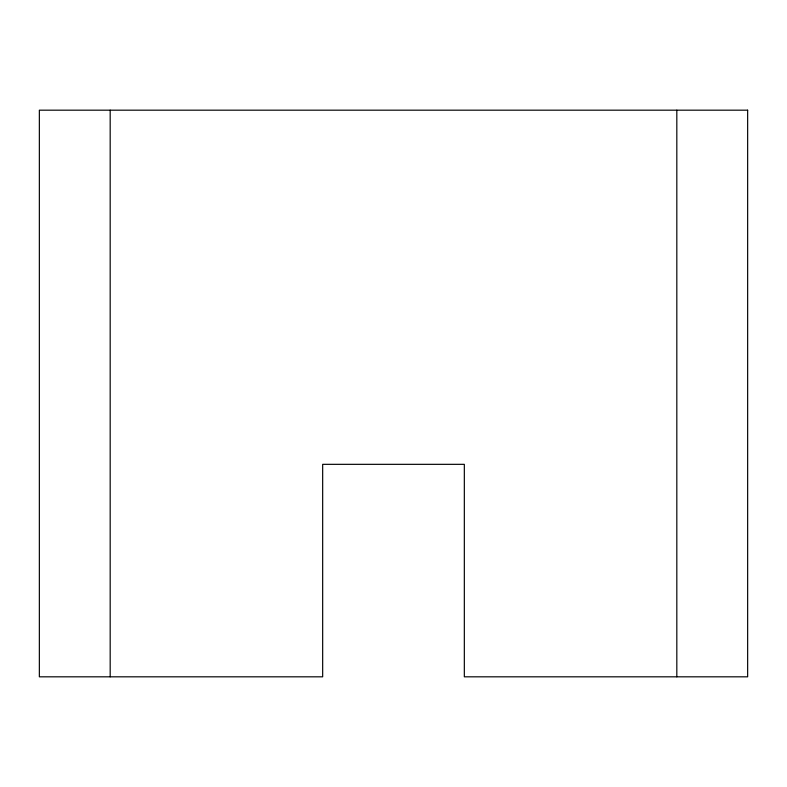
<?xml version="1.0" encoding="UTF-8"?>
<svg xmlns="http://www.w3.org/2000/svg" width="787" height="787" viewBox="0 0 787 787"><rect width="100%" height="100%" fill="white"/><g stroke="black" fill="none" stroke-linecap="round" stroke-linejoin="round"><path stroke-width="1.18" d="M676.82 110.18L676.82 676.82M110.18 110.18L110.18 676.82M747.65 110.18L39.35 110.18L39.35 676.82L322.67 676.82L322.67 464.33L464.33 464.33L464.33 676.82L747.65 676.82L747.65 110.18"/></g></svg>
